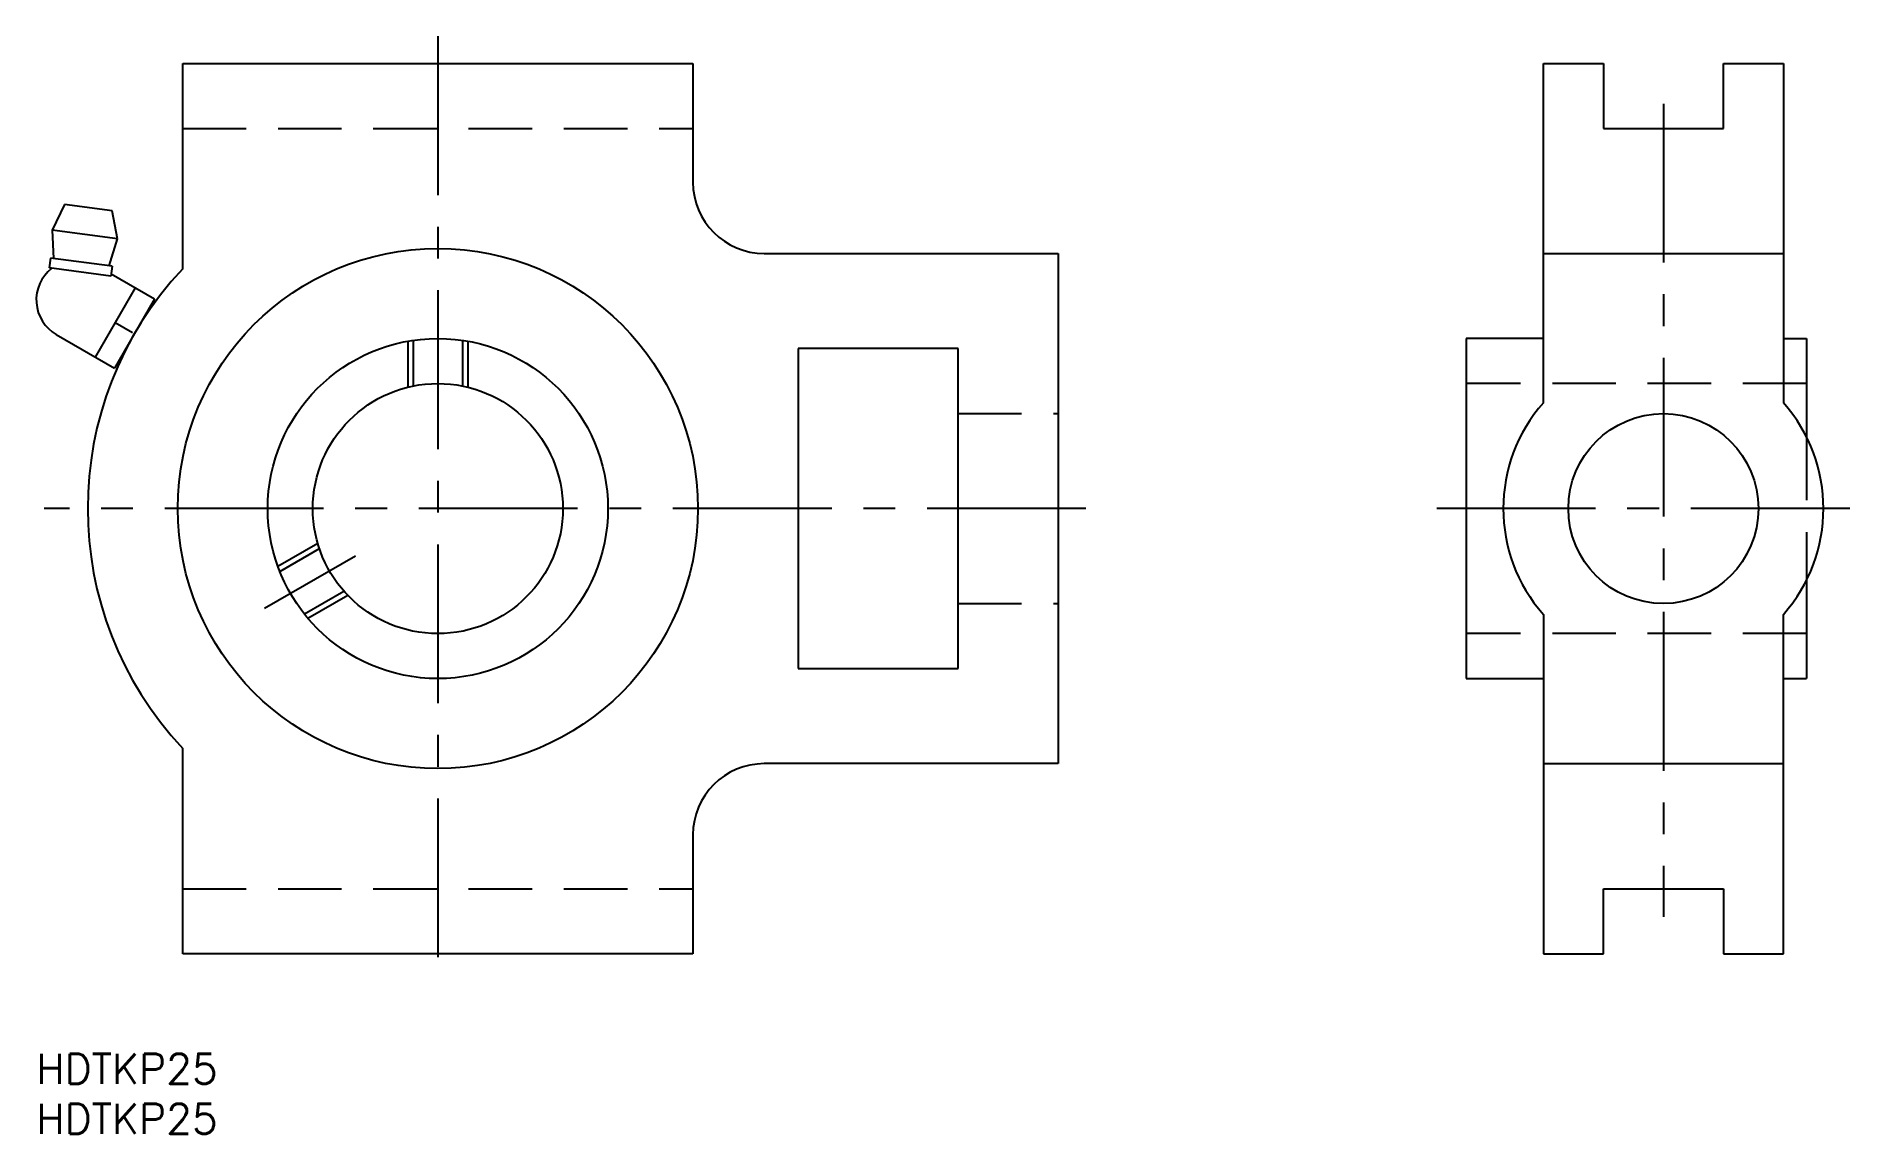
# Model space of a CAD drawing. Extents: x 0 to 181, y -8 to 102.
import ezdxf

# ---------------------------------------------------------------- set-up
doc = ezdxf.new("R2010")
doc.units = 0
doc.header["$LTSCALE"] = 0.5
doc.linetypes.add('CENTER', pattern=[50.8, 31.75, -6.35, 6.35, -6.35])
doc.linetypes.add('DASHED', pattern=[19.05, 12.7, -6.35])
doc.layers.get('0').update_dxf_attribs({"linetype": 'CONTINUOUS'})
for name, color, linetype in [('MSM_CENTER', 1, 'CENTER'), ('MSM_CONTINUOUS', 7, 'CONTINUOUS'), ('MSM_DASHED', 4, 'DASHED'), ('MSM_PART_NUMBER', 7, 'CONTINUOUS')]:
    doc.layers.add(name, color=color, linetype=linetype)
doc.styles.get("Standard").update_dxf_attribs({"font": 'txt.shx', "height": 1, "bigfont": 'bigfont.shx'})

# ---------------------------------------------------------------- blocks, each defined once
blk = doc.blocks.new('*U4')
at = {"layer": 'MSM_PART_NUMBER'}
blk.add_text('HDTKP25', height=3, dxfattribs=at).set_placement((0, -3))
blk = doc.blocks.new('*U5')
at = {"layer": 'MSM_PART_NUMBER'}
blk.add_text('HDTKP25', height=3, dxfattribs=at).set_placement((0, -8))

msp = doc.modelspace()

# ---------------------------------------------------------------- linework, layer by layer
for p, q in [((14.64, 99), (65.64, 99)), ((14.64, 78.47), (14.64, 99)), ((65.64, 99), (65.64, 87.13)), ((150.64, 99), (156.64, 99)), ((150.64, 65.08), (150.64, 99)), ((156.64, 99), (156.64, 92.5)), ((168.64, 99), (174.64, 99)), ((168.64, 92.5), (168.64, 99)), ((174.64, 99), (174.64, 65.08)), ((156.64, 92.5), (168.64, 92.5)), ((2.83, 84.9), (1.59, 82.34)), ((7.59, 84.27), (2.83, 84.9)), ((8.13, 81.48), (7.59, 84.27)), ((1.59, 82.34), (1.72, 79.5)), ((8.13, 81.48), (1.59, 82.34)), ((7.27, 78.77), (8.13, 81.48)), ((72.77, 80), (102.14, 80)), ((102.14, 80), (102.14, 29)), ((150.64, 80), (174.64, 80)), ((1.42, 79.54), (1.29, 78.55)), ((7.44, 77.74), (1.29, 78.55)), ((7.57, 78.73), (1.42, 79.54)), ((7.57, 78.73), (7.44, 77.74)), ((7.47, 77.98), (11.83, 75.46)), ((9.9, 76.58), (5.9, 69.65)), ((11.83, 75.46), (7.83, 68.54)), ((7.9, 73.11), (9.63, 72.11)), ((2, 71.9), (7.83, 68.54)), ((142.94, 71.5), (142.94, 37.5)), ((150.64, 71.5), (142.94, 71.5)), ((174.64, 71.5), (176.94, 71.5)), ((176.94, 71.5), (176.94, 61.68)), ((76.14, 70.5), (76.14, 38.5)), ((92.14, 70.5), (76.14, 70.5)), ((92.14, 38.5), (92.14, 70.5)), ((176.94, 47.32), (176.94, 37.5)), ((150.64, 43.92), (150.64, 10)), ((174.64, 10), (174.64, 43.92)), ((76.14, 38.5), (92.14, 38.5)), ((142.94, 37.5), (150.64, 37.5)), ((174.64, 37.5), (176.94, 37.5)), ((14.64, 10), (14.64, 30.53)), ((102.14, 29), (72.77, 29)), ((150.64, 29), (174.64, 29)), ((65.64, 21.87), (65.64, 10)), ((156.64, 16.5), (168.64, 16.5)), ((156.64, 10), (156.64, 16.5)), ((168.64, 16.5), (168.64, 10)), ((65.64, 10), (14.64, 10)), ((150.64, 10), (156.64, 10)), ((168.64, 10), (174.64, 10))]:
    msp.add_line(p, q)
for centre, radius in [((40.14, 54.5), 26), ((40.14, 54.5), 17), ((40.14, 54.5), 12.5), ((162.64, 54.5), 9.5)]:
    msp.add_circle(centre, radius)
for centre, radius, start, end in [((72.77, 87.13), 7.13, 180, 270), ((4, 75.36), 4, 128.073, 240.0002), ((40.14, 54.5), 35, 136.7668, 223.2332), ((162.64, 54.5), 16, 138.5904, 221.4096), ((162.64, 54.5), 16, 318.5904, 41.4096), ((72.77, 21.87), 7.13, 90, 180)]:
    msp.add_arc(centre, radius, start, end)
at = {"layer": 'MSM_CENTER'}
for p, q in [((40.14, 101.72), (40.14, 6.74)), ((162.64, 94.97), (162.64, 13.69)), ((104.91, 54.5), (0.78, 54.5)), ((181.26, 54.5), (139.4, 54.5)), ((31.91, 49.75), (22.82, 44.5))]:
    msp.add_line(p, q, dxfattribs=at)
at = {"layer": 'MSM_DASHED'}
for p, q in [((14.64, 92.5), (65.64, 92.5)), ((37.14, 71.23), (37.14, 66.63)), ((37.68, 71.32), (37.68, 66.76)), ((42.6, 71.32), (42.6, 66.76)), ((43.14, 71.23), (43.14, 66.63)), ((176.94, 67), (142.94, 67)), ((92.14, 64), (102.14, 64)), ((176.94, 61.68), (176.94, 47.32)), ((24.15, 48.73), (28.13, 51.03)), ((24.34, 48.22), (28.3, 50.5)), ((26.8, 43.96), (30.75, 46.24)), ((27.15, 43.54), (31.13, 45.83)), ((92.14, 45), (102.14, 45)), ((176.94, 42), (142.94, 42)), ((14.64, 16.5), (65.64, 16.5))]:
    msp.add_line(p, q, dxfattribs=at)

# ---------------------------------------------------------------- block references
at = {"layer": 'MSM_CONTINUOUS'}
for name in ['*U4', '*U5']:
    msp.add_blockref(name, (0, 0), dxfattribs=at)

doc.saveas('drawing.dxf')
